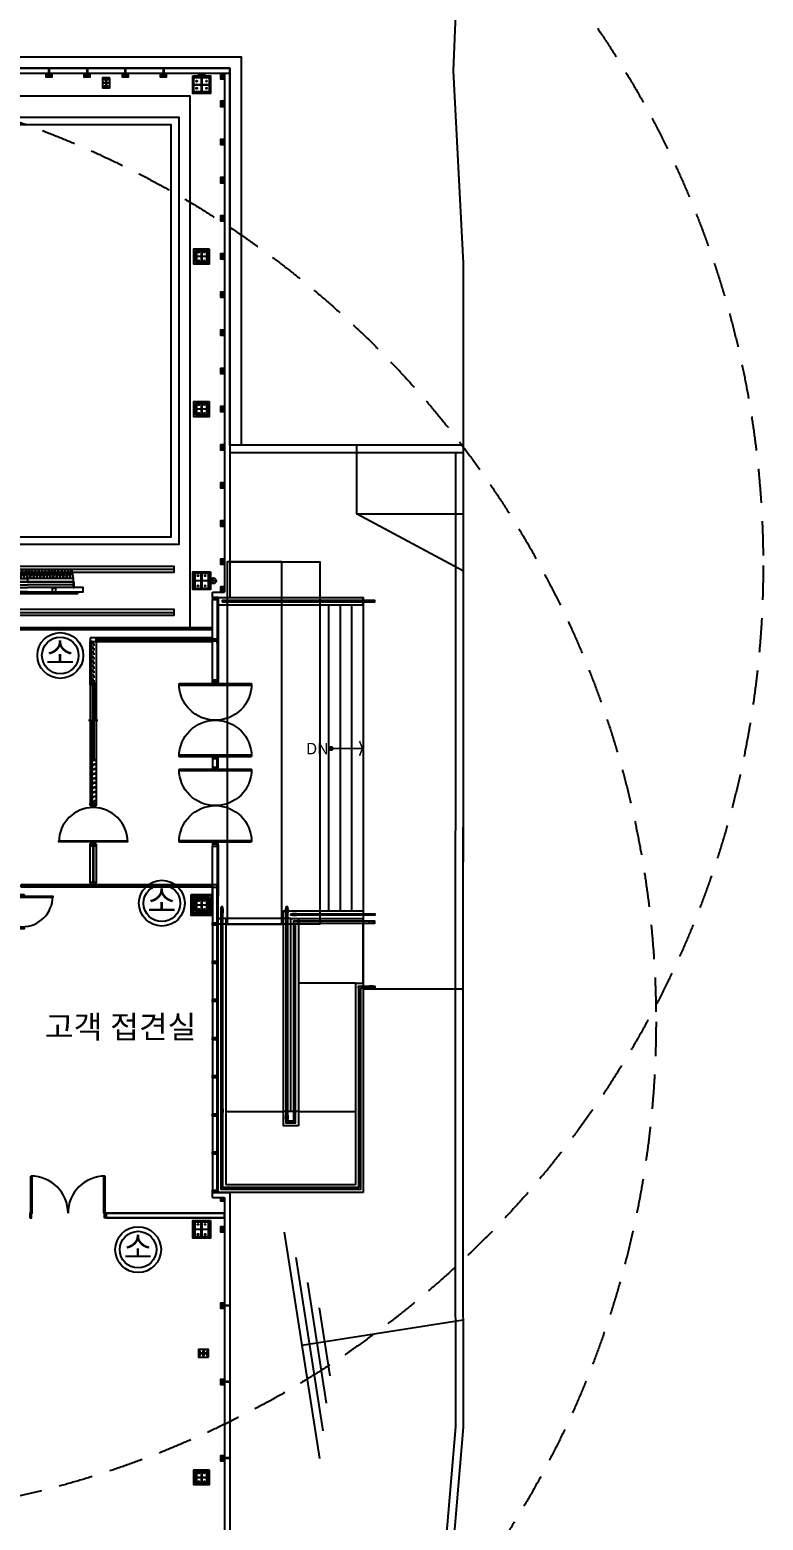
# Model space of a CAD drawing. Header units: millimetres. Extents: x 0 to 168200, y 0 to 118800.
# Drawn here: x 108000 to 127210, y 48277 to 87340 of the extents above; entities that cross this region are included whole.
import ezdxf
from ezdxf.enums import TextEntityAlignment as Align

# ---------------------------------------------------------------- set-up
doc = ezdxf.new("R2010")
doc.units = ezdxf.units.MM
doc.header["$LTSCALE"] = 200
for name, pattern in [('CEN-GAUN', [32.2, 30, -1, 0.2, -1]), ('HID', [2.3, 1.5, -0.8]), ('XR-PLAN$0$XR-plan(생기품질센터)$0$A31-지상01층평면도$0$$0$HIDDEN', [2, 1, -1])]:
    doc.linetypes.add(name, pattern=pattern)
for name, color, linetype in [('AA-WAXM-FRAM', 7, 'Continuous'), ('BACK', 8, 'Continuous'), ('CEN', 1, 'CEN-GAUN'), ('H', 2, 'Continuous'), ('메탈판넬-2', 8, 'Continuous')]:
    doc.layers.add(name, color=color, linetype=linetype)
doc.styles.add('ghs', font='')
doc.styles.add('스타일1', font='')
doc.styles.get('ghs').set_extended_font_data('Dotum')
doc.styles.get('스타일1').set_extended_font_data('Malgun Gothic')

# ---------------------------------------------------------------- blocks, each defined once
blk = doc.blocks.new('D-2000')
at = {"layer": 'BACK'}
for p, q in [((30, 210), (30, 1180)), ((1970, 210), (1970, 1180))]:
    blk.add_line(p, q, dxfattribs=at)
for points in [[(30, 210), (65, 210), (65, 1180), (30, 1180)], [(1970, 210), (1935, 210), (1935, 1180), (1970, 1180)], [(0, 85), (45, 85), (45, 85), (45, 85), (45, 180), (30, 180), (30, 210), (0, 210), (0, 85)], [(2000, 85), (1955, 85), (1955, 85), (1955, 85), (1955, 180), (1970, 180), (1970, 210), (2000, 210), (2000, 85)]]:
    blk.add_lwpolyline(points, dxfattribs=at)
for centre, start, end in [((30, 210), 0, 90), ((1970, 210), 90, 180)]:
    blk.add_arc(centre, 970, start, end, dxfattribs=at)
blk = doc.blocks.new('emc chamber door')
at = {"layer": 'BACK'}
for p, q in [((5466, 1775), (6689, 1775)), ((5494, 1698), (6689, 1698)), ((7913, 1775), (6689, 1775)), ((7884, 1698), (6689, 1698)), ((0, 1207), (5456, 1207)), ((8015, 1515), (5364, 1515)), ((5364, 1461), (5364, 1515)), ((5364, 1461), (8015, 1461)), ((5574, 1207), (7814, 1207)), ((7932, 1207), (8080, 1207)), ((8015, 1461), (8015, 1515)), ((8187, 1353), (8080, 1353)), ((8800, 1207), (8187, 1207)), ((2616, 882), (3839, 882)), ((2644, 805), (3839, 805)), ((5063, 882), (3839, 882)), ((5034, 805), (3839, 805)), ((5657, 983), (5657, 692)), ((5657, 778), (5738, 875)), ((7731, 778), (7650, 875)), ((7731, 983), (7731, 692)), ((5164, 621), (2514, 621)), ((2514, 568), (2514, 621)), ((2514, 568), (5164, 568)), ((5071, 289), (5071, 396)), ((5164, 568), (5164, 621)), ((5574, 619), (5425, 619)), ((5425, 619), (5425, 448)), ((5425, 448), (7962, 448)), ((5657, 692), (5574, 619)), ((5574, 619), (5740, 448)), ((7814, 619), (7648, 448)), ((7731, 692), (7814, 619)), ((7814, 619), (7962, 619)), ((7962, 619), (7962, 448)), ((5414, 80), (0, 80)), ((7807, 80), (5580, 80)), ((8800, 80), (7974, 80))]:
    blk.add_line(p, q, dxfattribs=at)
for points in [[(5485, 1858), (5528, 2105)], [(5571, 1858), (5529, 2105)], [(5571, 1858), (5614, 2105)], [(5657, 1858), (5615, 2105)], [(5657, 1858), (5700, 2105)], [(5743, 1858), (5701, 2105)], [(5743, 1858), (5786, 2105)], [(5829, 1858), (5787, 2105)], [(5829, 1858), (5872, 2105)], [(5915, 1858), (5873, 2105)], [(5915, 1858), (5958, 2105)], [(6001, 1858), (5959, 2105)], [(6001, 1858), (6044, 2105)], [(6087, 1858), (6045, 2105)], [(6087, 1858), (6130, 2105)], [(6173, 1858), (6131, 2105)], [(6173, 1858), (6216, 2105)], [(6259, 1858), (6217, 2105)], [(6259, 1858), (6302, 2105)], [(6345, 1858), (6303, 2105)], [(6345, 1858), (6388, 2105)], [(6431, 1858), (6389, 2105)], [(6431, 1858), (6474, 2105)], [(6517, 1858), (6475, 2105)], [(6517, 1858), (6560, 2105)], [(6603, 1858), (6561, 2105)], [(6603, 1858), (6646, 2105)], [(6689, 1858), (6647, 2105)], [(6689, 1858), (6732, 2105)], [(6775, 1858), (6733, 2105)], [(6775, 1858), (6818, 2105)], [(6861, 1858), (6819, 2105)], [(6861, 1858), (6904, 2105)], [(6947, 1858), (6905, 2105)], [(6947, 1858), (6990, 2105)], [(7033, 1858), (6991, 2105)], [(7033, 1858), (7076, 2105)], [(7119, 1858), (7077, 2105)], [(7119, 1858), (7162, 2105)], [(7205, 1858), (7163, 2105)], [(7205, 1858), (7248, 2105)], [(7291, 1858), (7249, 2105)], [(7291, 1858), (7334, 2105)], [(7377, 1858), (7335, 2105)], [(7377, 1858), (7420, 2105)], [(7463, 1858), (7421, 2105)], [(7463, 1858), (7506, 2105)], [(7549, 1858), (7507, 2105)], [(7549, 1858), (7592, 2105)], [(7635, 1858), (7593, 2105)], [(7635, 1858), (7678, 2105)], [(7721, 1858), (7679, 2105)], [(7721, 1858), (7764, 2105)], [(7807, 1858), (7765, 2105)], [(7807, 1858), (7850, 2105)], [(7893, 1858), (7851, 2105)], [(6689, 1515), (5231, 1515), (5231, 1624), (6689, 1624)], [(6689, 1515), (8147, 1515), (8147, 1624), (6689, 1624)], [(5456, 1288), (0, 1288), (0, 1127), (5456, 1127)], [(2635, 965), (2678, 1212)], [(2721, 965), (2679, 1212)], [(2721, 965), (2764, 1212)], [(2807, 965), (2765, 1212)], [(2807, 965), (2850, 1212)], [(2893, 965), (2851, 1212)], [(2893, 965), (2936, 1212)], [(2979, 965), (2937, 1212)], [(2979, 965), (3022, 1212)], [(3065, 965), (3023, 1212)], [(3065, 965), (3108, 1212)], [(3151, 965), (3109, 1212)], [(3151, 965), (3194, 1212)], [(3237, 965), (3195, 1212)], [(3237, 965), (3280, 1212)], [(3323, 965), (3281, 1212)], [(3323, 965), (3366, 1212)], [(3409, 965), (3367, 1212)], [(3409, 965), (3452, 1212)], [(3495, 965), (3453, 1212)], [(3495, 965), (3538, 1212)], [(3581, 965), (3539, 1212)], [(3581, 965), (3624, 1212)], [(3667, 965), (3625, 1212)], [(3667, 965), (3710, 1212)], [(3753, 965), (3711, 1212)], [(3753, 965), (3796, 1212)], [(3839, 965), (3797, 1212)], [(3839, 965), (3882, 1212)], [(3925, 965), (3883, 1212)], [(3925, 965), (3968, 1212)], [(4011, 965), (3969, 1212)], [(4011, 965), (4054, 1212)], [(4097, 965), (4055, 1212)], [(4097, 965), (4140, 1212)], [(4183, 965), (4141, 1212)], [(4183, 965), (4226, 1212)], [(4269, 965), (4227, 1212)], [(4269, 965), (4312, 1212)], [(4355, 965), (4313, 1212)], [(4355, 965), (4398, 1212)], [(4441, 965), (4399, 1212)], [(4441, 965), (4484, 1212)], [(4527, 965), (4485, 1212)], [(4527, 965), (4570, 1212)], [(4613, 965), (4571, 1212)], [(4613, 965), (4656, 1212)], [(4699, 965), (4657, 1212)], [(4699, 965), (4742, 1212)], [(4785, 965), (4743, 1212)], [(4785, 965), (4828, 1212)], [(4871, 965), (4829, 1212)], [(4871, 965), (4914, 1212)], [(4957, 965), (4915, 1212)], [(4957, 965), (5000, 1212)], [(5043, 965), (5001, 1212)], [(5574, 1207), (5662, 1207), (5662, 1403), (5361, 1403), (5361, 1207), (5456, 1207)], [(8080, 1288), (5574, 1288)], [(7814, 1207), (7726, 1207), (7726, 1403), (8027, 1403), (8027, 1207), (7932, 1207)], [(8187, 1127), (8800, 1127), (8800, 1288), (8187, 1288)], [(5574, 1127), (7814, 1127)], [(7932, 1127), (8080, 1127)], [(3839, 621), (2381, 621), (2381, 731), (3839, 731)], [(3839, 621), (5297, 621), (5297, 731), (3839, 731)], [(5414, 161), (0, 161), (0, 0), (5414, 0)], [(5414, 289), (5414, -96), (5580, -96), (5580, 289)], [(5964, 161), (5580, 161)], [(5580, 0), (7807, 0)], [(6764, 161), (6079, 161)], [(7550, 161), (6879, 161)], [(7807, 161), (7665, 161)], [(7974, 307), (7974, -96), (7807, -96), (7807, 289)], [(7974, 0), (8800, 0), (8800, 161), (7974, 161)]]:
    blk.add_lwpolyline(points, dxfattribs=at)
for points in [[(5466, 1775), (5494, 1775), (5494, 1624), (5466, 1624)], [(5485, 1858), (6689, 1858), (6689, 1775), (5485, 1775)], [(5953, 1468), (6034, 1468), (6034, 1613), (5953, 1613)], [(7893, 1858), (6689, 1858), (6689, 1775), (7893, 1775)], [(7425, 1468), (7345, 1468), (7345, 1613), (7425, 1613)], [(7913, 1775), (7884, 1775), (7884, 1624), (7913, 1624)], [(5574, 619), (5456, 619), (5456, 1390), (5574, 1390)], [(7814, 619), (7932, 619), (7932, 1390), (7814, 1390)], [(2616, 882), (2644, 882), (2644, 731), (2616, 731)], [(2635, 965), (3839, 965), (3839, 882), (2635, 882)], [(5043, 965), (3839, 965), (3839, 882), (5043, 882)], [(5063, 882), (5034, 882), (5034, 731), (5063, 731)], [(5893, 1087), (5574, 1087), (5574, 1001), (5893, 1002)], [(7731, 983), (5657, 983), (5657, 875), (7731, 875)], [(5893, 1068), (7501, 1068), (7501, 1021), (5893, 1021)], [(7501, 1087), (7814, 1087), (7814, 1001), (7501, 1002)], [(3103, 575), (3183, 575), (3183, 720), (3103, 720)], [(4575, 575), (4495, 575), (4495, 720), (4575, 720)], [(5964, 289), (6079, 289), (6079, 80), (5964, 80)], [(6764, 289), (6879, 289), (6879, 80), (6764, 80)], [(7550, 289), (7665, 289), (7665, 80), (7550, 80)]]:
    blk.add_lwpolyline(points, close=True, dxfattribs=at)
for points in [[(8080, 1353), (8080, 610, -0.414214), (7865, 396), (5071, 396)], [(8187, 1353), (8187, 610, -0.414214), (7865, 289), (5071, 289)]]:
    blk.add_lwpolyline(points, format="xyb", dxfattribs=at)
for centre in [(5474, 569), (5474, 486), (5560, 569), (5560, 486), (7827, 569), (7827, 486), (7914, 569), (7914, 486)]:
    blk.add_circle(centre, 19.3, dxfattribs=at)
blk = doc.blocks.new('D-900C')
at = {"layer": 'BACK'}
for points in [[(820, 800), (850, 800), (850, -800), (820, -800)], [(50, -50), (0, -50), (0, 50), (50, 50)], [(900, -50), (850, -50), (850, 50), (900, 50)]]:
    blk.add_lwpolyline(points, close=True, dxfattribs=at)
blk.add_arc((850, 0), 800, 90, 270, dxfattribs=at)
blk = doc.blocks.new('SQ-PIPE-100X100X4.5T')
at = {"layer": 'BACK'}
for p, q in [((-89, 8), (46, 8)), ((-89, -8), (46, -8))]:
    blk.add_line(p, q, dxfattribs=at)
blk.add_circle((-69, 0), 7.5, dxfattribs=at)
blk.add_arc((-102, 0), 15.1, 330.1372, 29.8628, dxfattribs=at)
blk = doc.blocks.new('SQ-PIPE-100X100X4.5TS')
at = {"layer": 'BACK'}
for p, q in [((-71, 4), (71, 96)), ((71, 4), (-71, 96))]:
    blk.add_line(p, q, dxfattribs=at)
for points in [[(75, 0), (75, 100), (-75, 100), (-75, 0)], [(71, 4), (71, 96), (-71, 96), (-71, 4)]]:
    blk.add_lwpolyline(points, close=True, dxfattribs=at)
blk = doc.blocks.new('SQ-PIPE-100X100X4.5TP')
at = {"layer": 'BACK'}
for p, q in [((-96, 96), (-4, 4)), ((-4, 96), (-96, 4))]:
    blk.add_line(p, q, dxfattribs=at)
for points in [[(0, 100), (0, 0), (-100, 0), (-100, 100)], [(-4, 96), (-4, 4), (-96, 4), (-96, 96)]]:
    blk.add_lwpolyline(points, close=True, dxfattribs=at)
blk = doc.blocks.new('X-PIPE-1PL')
blk.add_blockref('SQ-PIPE-100X100X4.5TP', (71600, -29265))
at = {"layer": 'AA-WAXM-FRAM', "xscale": -1.000000000000004, "rotation": 90}
for p in [(67000, 346), (68000, 346), (69000, 346), (70000, 346)]:
    blk.add_blockref('SQ-PIPE-100X100X4.5T', p, dxfattribs=at)
at = {"layer": 'AA-WAXM-FRAM', "xscale": -1}
for p in [(71646, -32000), (71646, -34000), (71646, -34000), (71646, -36000)]:
    blk.add_blockref('SQ-PIPE-100X100X4.5T', p, dxfattribs=at)
at = {"layer": '메탈판넬-2'}
for p, xscale, rotation in [((67000, 300), -1, 180), ((68000, 300), -1, 180), ((69000, 300), -1, 180), ((70000, 300), -1, 180), ((71000, 300), -1, 180), ((71600, 225), -1.000000000000001, 90), ((71600, -500), -1.000000000000002, 90), ((71600, -1500), -1.000000000000002, 90), ((71600, -2500), -1.000000000000002, 90), ((71600, -3500), -1.000000000000002, 90), ((71600, -4500), -1.000000000000002, 90), ((71600, -5500), -1.000000000000002, 90), ((71600, -6500), -1.000000000000002, 90), ((71600, -7500), -1.000000000000002, 90), ((71600, -8500), -1.000000000000002, 90), ((71600, -9500), -1.000000000000002, 90), ((71600, -10500), -1.000000000000002, 90), ((71600, -11500), -1.000000000000002, 90), ((71600, -12500), -1.000000000000002, 90), ((71600, -13225), -1.000000000000001, 90), ((71600, -30000), -1.000000000000002, 90), ((71600, -32000), -1.000000000000002, 90), ((71600, -34000), -1.000000000000002, 90), ((71600, -36000), -1.000000000000002, 90)]:
    blk.add_blockref('SQ-PIPE-100X100X4.5TS', p, dxfattribs=dict(at, xscale=xscale, rotation=rotation))
blk = doc.blocks.new('1층 창문-1')
at = {"layer": 'BACK'}
for p, q in [((112785, 64930), (112785, 64870)), ((112935, 64930), (112785, 64930)), ((112785, 64870), (112911, 64870)), ((112911, 64870), (112911, 64930)), ((112911, 64900), (112935, 64900)), ((112935, 64900), (112935, 64930)), ((112911, 63900), (112935, 63900)), ((112911, 62900), (112935, 62900)), ((112911, 61900), (112935, 61900)), ((112911, 60900), (112935, 60900)), ((112911, 59900), (112935, 59900)), ((112911, 58900), (112935, 58900)), ((112911, 57900), (112935, 57900)), ((112785, 56930), (112911, 56930)), ((112785, 56870), (112785, 56930)), ((112935, 56870), (112785, 56870)), ((112911, 56930), (112911, 56870)), ((112911, 56900), (112935, 56900)), ((112935, 56900), (112935, 56870))]:
    blk.add_line(p, q, dxfattribs=at)
at = {"layer": 'BACK', "linetype": 'Continuous'}
blk.add_line((112785, 64870), (112785, 56930), dxfattribs=at)
at = {"layer": 'BACK', "linetype": 'Continuous', "ltscale": 2}
for p, q in [((112911, 56900), (112911, 64900)), ((112935, 56900), (112935, 64900))]:
    blk.add_line(p, q, dxfattribs=at)
at = {"layer": 'BACK'}
for points in [[(112785, 63870), (112785, 63930), (112911, 63930), (112911, 63870)], [(112785, 62870), (112785, 62930), (112911, 62930), (112911, 62870)], [(112785, 61870), (112785, 61930), (112911, 61930), (112911, 61870)], [(112785, 60870), (112785, 60930), (112911, 60930), (112911, 60870)], [(112785, 59870), (112785, 59930), (112911, 59930), (112911, 59870)], [(112785, 58870), (112785, 58930), (112911, 58930), (112911, 58870)], [(112785, 57870), (112785, 57930), (112911, 57930), (112911, 57870)]]:
    blk.add_lwpolyline(points, close=True, dxfattribs=at)
blk = doc.blocks.new('D-2000C_AD')
at = {"layer": 'BACK'}
for points in [[(50, 950), (80, 950), (80, -950), (50, -950)], [(1920, 950), (1950, 950), (1950, -950), (1920, -950)], [(50, -75), (0, -75), (0, 75), (50, 75)], [(2000, -75), (1950, -75), (1950, 75), (2000, 75)]]:
    blk.add_lwpolyline(points, close=True, dxfattribs=at)
for centre, start, end in [((50, 0), 270, 90), ((1950, 0), 90, 270)]:
    blk.add_arc(centre, 950, start, end, dxfattribs=at)
blk = doc.blocks.new('HIDDENBAR-CEN')
at = {"layer": 'BACK'}
blk.add_line((0, 126), (0, 150), dxfattribs=at)
blk.add_lwpolyline([(30, 0), (-30, 0), (-30, 126), (30, 126)], close=True, dxfattribs=at)
blk = doc.blocks.new('HIDDENBAR-EDG')
at = {"layer": 'BACK'}
for p, q in [((0, 126), (60, 126)), ((0, 0), (0, 126)), ((60, 0), (0, 0)), ((30, 126), (30, 150)), ((30, 150), (60, 150)), ((60, 150), (60, 0))]:
    blk.add_line(p, q, dxfattribs=at)
blk = doc.blocks.new('x-stu-1Fcol')
at = {"layer": 'BACK'}
for p, q in [((68610, 50), (68390, 50)), ((71050, -33360), (71050, -33140)), ((70853, -36500), (71153, -36500))]:
    blk.add_line(p, q, dxfattribs=at)
for points in [[(68600, 180), (68400, 180), (68400, -80), (68600, -80)], [(70770, 230), (71230, 230), (71230, -230), (70770, -230)], [(70800, 200), (71200, 200), (71200, -200), (70800, -200)], [(70800, 10), (70994, 10), (70994, -9), (70800, -9)], [(71007, 10), (71200, 10), (71200, -9), (71007, -9)], [(71200, -4300), (71200, -4700), (70800, -4700), (70800, -4300)], [(71150, -4350), (71150, -4650), (70850, -4650), (70850, -4350)], [(71006, -4350), (71006, -4495), (70994, -4495), (70994, -4350)], [(71006, -4505), (71006, -4650), (70994, -4650), (70994, -4505)], [(71200, -8300), (71200, -8700), (70800, -8700), (70800, -8300)], [(71150, -8350), (71150, -8650), (70850, -8650), (70850, -8350)], [(71006, -8350), (71006, -8495), (70994, -8495), (70994, -8350)], [(71006, -8505), (71006, -8650), (70994, -8650), (70994, -8505)], [(71230, -12770), (71230, -13230), (70770, -13230), (70770, -12770)], [(71200, -12800), (71200, -13200), (70800, -13200), (70800, -12800)], [(71010, -12800), (71010, -12993), (70991, -12993), (70991, -12800)], [(71010, -13006), (71010, -13200), (70991, -13200), (70991, -13006)], [(71200, -21300), (71200, -21700), (70800, -21700), (70800, -21300)], [(71150, -21350), (71150, -21650), (70850, -21650), (70850, -21350)], [(71006, -21350), (71006, -21495), (70994, -21495), (70994, -21350)], [(71006, -21505), (71006, -21650), (70994, -21650), (70994, -21505)], [(71230, -29770), (71230, -30230), (70770, -30230), (70770, -29770)], [(71200, -29800), (71200, -30200), (70800, -30200), (70800, -29800)], [(71010, -29800), (71010, -29993), (70991, -29993), (70991, -29800)], [(71010, -30006), (71010, -30200), (70991, -30200), (70991, -30006)], [(71180, -33350), (71180, -33150), (70920, -33150), (70920, -33350)], [(71200, -36300), (71200, -36700), (70800, -36700), (70800, -36300)], [(71150, -36350), (71150, -36650), (70850, -36650), (70850, -36350)], [(71006, -36350), (71006, -36495), (70994, -36495), (70994, -36350)], [(71006, -36505), (71006, -36650), (70994, -36650), (70994, -36505)]]:
    blk.add_lwpolyline(points, close=True, dxfattribs=at)
for points in [[(68550, -50), (68550, -41), (68516, -41, -0.414214), (68503, -28), (68503, 128, -0.414214), (68516, 141), (68550, 141), (68550, 150), (68450, 150), (68450, 141), (68484, 141, -0.414214), (68497, 128), (68497, -28, -0.414214), (68484, -41), (68450, -41), (68450, -50)], [(70800, -200), (70800, -179), (70972, -179, 0.414214), (70994, -157), (70994, 157, 0.414214), (70972, 179), (70800, 179), (70800, 200), (71200, 200), (71200, 179), (71029, 179, 0.414214), (71007, 157), (71007, -157, 0.414214), (71029, -179), (71200, -179), (71200, -200)], [(70850, -4350), (70865, -4350), (70865, -4477, 0.414214), (70883, -4495), (71117, -4495, 0.414214), (71135, -4477), (71135, -4350), (71150, -4350), (71150, -4650), (71135, -4650), (71135, -4523, 0.414214), (71117, -4505), (70883, -4505, 0.414214), (70865, -4523), (70865, -4650), (70850, -4650)], [(70850, -8350), (70865, -8350), (70865, -8477, 0.414214), (70883, -8495), (71117, -8495, 0.414214), (71135, -8477), (71135, -8350), (71150, -8350), (71150, -8650), (71135, -8650), (71135, -8523, 0.414214), (71117, -8505), (70883, -8505, 0.414214), (70865, -8523), (70865, -8650), (70850, -8650)], [(70800, -12800), (70821, -12800), (70821, -12971, 0.414214), (70843, -12993), (71157, -12993, 0.414214), (71179, -12971), (71179, -12800), (71200, -12800), (71200, -13200), (71179, -13200), (71179, -13028, 0.414214), (71157, -13006), (70843, -13006, 0.414214), (70821, -13028), (70821, -13200), (70800, -13200)], [(70850, -21350), (70865, -21350), (70865, -21477, 0.414214), (70883, -21495), (71117, -21495, 0.414214), (71135, -21477), (71135, -21350), (71150, -21350), (71150, -21650), (71135, -21650), (71135, -21523, 0.414214), (71117, -21505), (70883, -21505, 0.414214), (70865, -21523), (70865, -21650), (70850, -21650)], [(70800, -29800), (70821, -29800), (70821, -29971, 0.414214), (70843, -29993), (71157, -29993, 0.414214), (71179, -29971), (71179, -29800), (71200, -29800), (71200, -30200), (71179, -30200), (71179, -30028, 0.414214), (71157, -30006), (70843, -30006, 0.414214), (70821, -30028), (70821, -30200), (70800, -30200)], [(70950, -33300), (70959, -33300), (70959, -33266, -0.414214), (70972, -33253), (71128, -33253, -0.414214), (71141, -33266), (71141, -33300), (71150, -33300), (71150, -33200), (71141, -33200), (71141, -33234, -0.414214), (71128, -33247), (70972, -33247, -0.414214), (70959, -33234), (70959, -33200), (70950, -33200)], [(70850, -36350), (70865, -36350), (70865, -36477, 0.414214), (70883, -36495), (71117, -36495, 0.414214), (71135, -36477), (71135, -36350), (71150, -36350), (71150, -36650), (71135, -36650), (71135, -36523, 0.414214), (71117, -36505), (70883, -36505, 0.414214), (70865, -36523), (70865, -36650), (70850, -36650)]]:
    blk.add_lwpolyline(points, format="xyb", close=True, dxfattribs=at)
for centre, radius in [((68450, 50), 12), ((68550, 50), 12), ((70870, 94), 13.5), ((71130, 94), 13.5), ((70870, -94), 13.5), ((71130, -94), 13.5), ((70930, -4390), 11), ((70930, -4610), 11), ((71071, -4390), 11), ((71071, -4610), 11), ((70930, -8390), 11), ((71071, -8390), 11), ((70930, -8610), 11), ((71071, -8610), 11), ((70906, -12870), 13.5), ((71094, -12870), 13.5), ((70906, -13130), 13.5), ((71094, -13130), 13.5), ((70930, -21390), 11), ((71071, -21390), 11), ((70930, -21610), 11), ((71071, -21610), 11), ((70906, -29870), 13.5), ((71094, -29870), 13.5), ((70906, -30130), 13.5), ((71094, -30130), 13.5), ((71050, -33200), 12), ((71050, -33300), 12), ((70930, -36390), 11), ((70930, -36610), 11), ((71071, -36390), 11), ((71071, -36610), 11)]:
    blk.add_circle(centre, radius, dxfattribs=at)
at = {"layer": 'BACK', "style": '스타일1'}
blk.add_text('WC1', height=35, rotation=90, dxfattribs=at).set_placement((68440, 76))
blk.add_text('WC1', height=35, dxfattribs=at).set_placement((71076, -33190))
blk = doc.blocks.new('XR-PLAN$0$D-1000C')
at = {"layer": 'BACK'}
for points in [[(920, 900), (950, 900), (950, -900), (920, -900)], [(50, -50), (0, -50), (0, 50), (50, 50)], [(1000, -50), (950, -50), (950, 50), (1000, 50)]]:
    blk.add_lwpolyline(points, close=True, dxfattribs=at)
blk.add_arc((950, 0), 900, 90, 270, dxfattribs=at)
blk = doc.blocks.new('%%P150RD')
at = {"layer": 'BACK'}
for p, q in [((-87.5, 0), (87.5, 0)), ((0, 87.5), (0, -87.5))]:
    blk.add_line(p, q, dxfattribs=at)
blk.add_circle((0, 0), 75, dxfattribs=at)

msp = doc.modelspace()

# ---------------------------------------------------------------- linework, layer by layer
at = {"layer": 'BACK'}
for p, q in [((73500, 86335), (113235, 86335)), ((113235, 86335), (113235, 72465)), ((73500, 86200), (113235, 86200)), ((113100, 86200), (113100, 72600)), ((116554.3, 76450), (116558.6, 74650)), ((116558.6, 74650), (119360.2, 74650)), ((119360.7, 73150), (116558.6, 74650)), ((112785, 72600), (113100, 72600)), ((112785, 72465), (112785, 72600)), ((112785, 72600), (113100, 72600)), ((112785, 72465), (112785, 72600)), ((112785, 72465), (113235, 72465)), ((112785, 70305), (112785, 72405)), ((112911, 72435), (112911, 70275)), ((112935, 72435), (112935, 70275)), ((116735, 72265), (116735, 72465)), ((115835, 64250), (115835, 72265)), ((116135, 64250), (116135, 72265)), ((116435, 64250), (116435, 72265)), ((109585, 70235), (109585, 71305)), ((109610, 70235), (109610, 71305)), ((109620, 70235), (109620, 71305)), ((109735, 71405), (112785, 71405)), ((112785, 71405), (109735, 71405)), ((111230, 71360), (109735, 71360)), ((111230, 71350), (109735, 71350)), ((109735, 71305), (112785, 71305)), ((112785, 71305), (109735, 71305)), ((109735, 71305), (109735, 67065)), ((112785, 71360), (111290, 71360)), ((112785, 71350), (111290, 71350)), ((112785, 71405), (112785, 71305)), ((112785, 71320), (112785, 71290)), ((112911, 71260), (112911, 71350)), ((112935, 71260), (112935, 71350)), ((109610, 70235), (109585, 70235)), ((109585, 70175), (109585, 70235)), ((109585, 70175), (109645, 70175)), ((109585, 70175), (109585, 68295)), ((109595, 69235), (109595, 70175)), ((109610, 70220), (109610, 70235)), ((109620, 70220), (109610, 70220)), ((109645, 70235), (109620, 70235)), ((109620, 70220), (109620, 70235)), ((109645, 70175), (109645, 70235)), ((109651, 70235), (109651, 69235)), ((109651, 70235), (109683, 70235)), ((109683, 70235), (109683, 69235)), ((109785, 69235), (109535, 69235)), ((109595, 69235), (109595, 68295)), ((109683, 69235), (109651, 69235)), ((115895, 68508.1), (116735, 68506)), ((109585, 68295), (109645, 68295)), ((109585, 68295), (109585, 68235)), ((109610, 68235), (109585, 68235)), ((109585, 68235), (109585, 67065)), ((109620, 68250), (109610, 68250)), ((109610, 68250), (109610, 68235)), ((109610, 68235), (109610, 67065)), ((109620, 68250), (109620, 68235)), ((109645, 68235), (109620, 68235)), ((109620, 68235), (109620, 67065)), ((109645, 68295), (109645, 68235)), ((112785, 68245), (112785, 68005)), ((112911, 68005), (112911, 68245)), ((112935, 68005), (112935, 68245)), ((109585, 64990), (109585, 65945)), ((109654.2, 65960), (109654.2, 64990)), ((109664.2, 65960), (109664.2, 64990)), ((109735, 65945), (109735, 64990)), ((112785, 64660), (112785, 65945)), ((112911, 65975), (112911, 64630)), ((112935, 65975), (112935, 64630)), ((113060, 64350), (113010, 64350)), ((114635, 64250), (114635, 58615)), ((114635, 64250), (116735, 64250)), ((112935, 64050), (113010, 64050)), ((112935, 64050), (113010, 64050)), ((113135, 64050), (113135, 57070)), ((114835, 64050), (116735, 64050)), ((114835, 58990), (114835, 64050)), ((115035, 64050), (115035, 58615)), ((116735, 63975), (116735, 64050)), ((116735, 63975), (116735, 64050)), ((116735, 62350), (116735, 63925)), ((116535, 62350), (116735, 62350)), ((116535, 62350), (116535, 57070)), ((116735, 62350), (116735, 62275)), ((116735, 62225), (116735, 56870)), ((116735, 62200), (119352.9, 62200)), ((114835, 58990), (114635, 58990)), ((115035, 58990), (114835, 58990)), ((115035, 58615), (114635, 58615)), ((116535, 57070), (113135, 57070)), ((112785, 56870), (113235, 56870)), ((112785, 56735), (112785, 56870)), ((112785, 56735), (113100, 56735)), ((116735, 56870), (112935, 56870)), ((113100, 56735), (113100, 42600)), ((113235, 56870), (113235, 42465)), ((114658.5, 55824.4), (115588.6, 49897)), ((114964.6, 55163.9), (115677.7, 50619.5)), ((115270.7, 54503.4), (115766.7, 51342)), ((115270.7, 54503.4), (115766.7, 51342)), ((115123.5, 52860.7), (119353.8, 53524.5)), ((115576.8, 53842.8), (115855.8, 52064.6))]:
    msp.add_line(p, q, dxfattribs=at)
for points in [[(77372.4, 38712.8), (85278.5, 38804.1), (94144.1, 38813.2), (101437.4, 38885.9), (107930.6, 38919.4), (108901.5, 39066.2), (115558, 41633.5, 0.271364), (119006.8, 46590.9), (119359.1, 50715.1), (119348.2, 56451), (119360.7, 74613.2), (119356.5, 81219.8), (119094.7, 86262.3), (119282, 90724.8), (119264.9, 95294.9), (119239.9, 103951.8), (119163.7, 112576), (118509.8, 114600)], [(115558, 41633.5, 0.271364), (119006.8, 46590.9), (119359.1, 50715.1), (119348.2, 56451), (119363.7, 76450), (113235, 76450)], [(113235, 56870), (113235, 40951.9), (115479.9, 41817.7, 0.2710986), (118807.4, 46607.2), (119159.1, 50723.4), (119148.2, 56450.9), (119163.5, 76250), (113235, 76250), (113235, 72465), (116735, 72465), (116735, 57370)], [(115474.1, 41815, 0.271398), (118807.4, 46607.2), (119159.1, 50723.4), (119148.2, 56450.9), (119163.5, 76250)]]:
    msp.add_lwpolyline(points, format="xyb", dxfattribs=at)
for points in [[(60930, 86635), (113535, 86635), (113535, 76450), (113235, 76450), (113235, 86335), (60930, 86335), (60930, 86635)], [(91200, 71675), (112200, 71675), (112200, 85600), (76200, 85600), (76200, 72600)], [(119363.5, 76250), (113235, 76250)], [(112935, 72465), (116735, 72465), (116735, 64250)], [(112935, 72265), (116735, 72265)], [(91200, 71675), (112785, 71675)], [(91200, 71625), (112785, 71625)], [(109651, 68235), (109651, 69235)], [(109683, 68235), (109683, 69235)], [(109651, 68235), (109683, 68235)], [(107775, 64880), (107775, 64930), (112785, 64930), (112785, 64880), (107775, 64880)], [(116660, 62225), (116660, 56945), (113010, 56945), (113010, 64350)], [(116610, 62275), (116610, 56995), (113060, 56995), (113060, 64350)], [(114710, 64350), (114710, 58690), (114960, 58690), (114960, 63925), (117035, 63925), (117035, 63975), (114910, 63975), (114910, 58740), (114760, 58740), (114760, 64350)], [(114760, 64350), (114710, 64350)], [(114760, 64350), (114710, 64350)], [(113135, 64050), (113060, 64050)], [(113135, 64050), (113060, 64050)], [(114635, 64050), (113135, 64050)], [(114710, 64050), (114635, 64050)], [(114710, 64050), (114635, 64050)], [(114835, 64050), (114760, 64050)], [(116535, 62350), (115035, 62350)], [(116610, 62225), (116610, 62225), (116610, 62275), (117035, 62275), (117035, 62225), (116660, 62225)], [(113135, 58990), (114635, 58990)], [(115035, 58990), (116535, 58990)], [(113100, 56325), (113100, 56200), (110000, 56200), (110000, 56325), (113100, 56325)], [(113100, 56262.5), (113096, 56262.5), (113096, 56321), (110004, 56321), (110004, 56204), (113096, 56204), (113096, 56262.5), (113100, 56262.5)]]:
    msp.add_lwpolyline(points, dxfattribs=at)
for points in [[(91700, 76458.3), (91700, 85050.3), (111900, 85050.3), (111900, 73850.3), (91700, 73850.3), (91700, 75258.3), (91900, 75258.3), (91900, 74050.3), (111700, 74050.3), (111700, 84850.3), (91900, 84850.3), (91900, 76458.3)], [(114600, 73400), (113167.5, 73400), (113167.5, 63900), (114600, 63900)], [(113035, 72347), (117035, 72347), (117035, 72383), (113035, 72383)], [(113085, 72347), (113085, 72383), (113185, 72383), (113185, 72347)], [(116985, 72347), (116985, 72383), (116885, 72383), (116885, 72347)], [(109585, 71405), (109585, 71305), (109610, 71305), (109610, 71320), (109620, 71320), (109620, 71305), (109735, 71305), (109735, 71405)], [(109585, 67005), (109585, 67065), (109610, 67065), (109610, 67050), (109620, 67050), (109620, 67065), (109735, 67065), (109735, 67005)], [(109735, 66005), (109735, 65945), (109664.2, 65945), (109664.2, 65960), (109654.2, 65960), (109654.2, 65945), (109585, 65945), (109585, 66005)], [(109735, 64930), (109735, 64990), (109664.2, 64990), (109664.2, 64975), (109654.2, 64975), (109654.2, 64990), (109585, 64990), (109585, 64930)], [(112225, 64675), (112775, 64675), (112775, 64125), (112225, 64125)], [(112237.5, 64662.5), (112762.5, 64662.5), (112762.5, 64137.5), (112237.5, 64137.5)], [(112250, 64650), (112750, 64650), (112750, 64150), (112250, 64150)], [(113060, 64200), (113010, 64200), (113010, 64300), (113060, 64300)], [(114760, 64200), (114710, 64200), (114710, 64300), (114760, 64300)], [(114835, 64168), (117035, 64168), (117035, 64132), (114835, 64132)], [(114885, 64168), (114885, 64132), (114985, 64132), (114985, 64168)], [(116985, 64168), (116985, 64132), (116885, 64132), (116885, 64168)], [(116985, 63925), (116985, 63975), (116885, 63975), (116885, 63925)], [(116985, 62225), (116985, 62275), (116885, 62275), (116885, 62225)], [(113060, 58962.9), (113010, 58962.9), (113010, 59062.9), (113060, 59062.9)], [(116610, 58962.9), (116660, 58962.9), (116660, 59062.9), (116610, 59062.9)], [(114760, 58787.9), (114710, 58787.9), (114710, 58887.9), (114760, 58887.9)], [(114910, 58787.9), (114960, 58787.9), (114960, 58887.9), (114910, 58887.9)]]:
    msp.add_lwpolyline(points, close=True, dxfattribs=at)
at = {"layer": 'BACK', "ltscale": 2}
msp.add_lwpolyline([(113235, 73400), (115600, 73400), (115600, 63900), (112915, 63900)], dxfattribs=at)
at = {"layer": 'BACK', "linetype": 'XR-PLAN$0$XR-plan(생기품질센터)$0$A31-지상01층평면도$0$$0$HIDDEN', "ltscale": 0.3}
for points in [[(109683, 70235), (109683, 71295), (109651, 71295), (109651, 70235)], [(109683, 68235), (109683, 67075), (109651, 67075), (109651, 68235)]]:
    msp.add_lwpolyline(points, dxfattribs=at)
at = {"layer": 'BACK', "linetype": 'Continuous'}
msp.add_lwpolyline([(111230, 71305), (111290, 71305), (111290, 71405), (111230, 71405)], close=True, dxfattribs=at)
at = {"layer": 'BACK', "const_width": 66.7}
msp.add_lwpolyline([(115895, 68537.3, 1), (115895, 68470.6, 1)], format="xyb", close=True, dxfattribs=at)
at = {"layer": 'BACK', "ltscale": 253}
msp.add_lwpolyline([(107775, 64890), (107776.6, 64890), (107776.6, 64881.6), (112783.4, 64881.6), (112783.4, 64928.4), (107776.6, 64928.4), (107776.6, 64920), (107775, 64920)], dxfattribs=at)
at = {"layer": 'BACK'}
for points in [[(116655, 68706), (116617.9, 68691.1), (116735, 68506), (116691.9, 68506)], [(116735, 68506), (116691.9, 68506), (116655, 68306), (116617.9, 68320.9)]]:
    msp.add_solid(points, dxfattribs=at)
at = {"layer": 'CEN', "linetype": 'HID', "ltscale": 3}
for centre in [(102210, 73300), (99402.9, 61340)]:
    msp.add_circle(centre, 25000, dxfattribs=at)
at = {"layer": 'H', "color": 1}
for centre in [(108798.4, 70941.9), (111458.8, 64448.9), (110836.6, 55368.4)]:
    msp.add_circle(centre, 600, dxfattribs=at)
at = {"layer": 'H'}
for centre in [(108798.4, 70941.9), (111458.8, 64448.9), (110836.6, 55368.4)]:
    msp.add_circle(centre, 480, dxfattribs=at)

# ---------------------------------------------------------------- block references
at = {"layer": 'BACK'}
for name, p in [('1층 창문-1', (0, 0)), ('X-PIPE-1PL', (41500, 85900)), ('x-stu-1Fcol', (41500, 85900)), ('D-2000', (108000, 56115))]:
    msp.add_blockref(name, p, dxfattribs=at)
at = {"layer": 'BACK', "xscale": -1}
msp.add_blockref('emc chamber door', (111775, 71992.2), dxfattribs=at)
at = {"layer": 'BACK'}
for name, p, rotation in [('%%P150RD', (112805, 72900), 180), ('XR-PLAN$0$D-1000C', (109660, 67005), 270), ('D-900C', (107800, 63780), 90)]:
    msp.add_blockref(name, p, dxfattribs=dict(at, rotation=rotation))
at = {"layer": 'BACK', "linetype": 'Continuous', "xscale": -1, "rotation": 270}
for p in [(112785, 72405), (112785, 65945)]:
    msp.add_blockref('HIDDENBAR-EDG', p, dxfattribs=at)
at = {"layer": 'BACK', "linetype": 'Continuous', "rotation": 270}
for name, p in [('HIDDENBAR-CEN', (112785, 71350)), ('HIDDENBAR-EDG', (112785, 70305))]:
    msp.add_blockref(name, p, dxfattribs=at)
at = {"layer": 'BACK', "xscale": -1, "rotation": 270}
for p in [(112860, 68245), (112860, 66005)]:
    msp.add_blockref('D-2000C_AD', p, dxfattribs=at)

# ---------------------------------------------------------------- texts
at = {"layer": 'BACK', "style": '스타일1'}
msp.add_text('DN', height=300, dxfattribs=at).set_placement((115532.6, 68350.5), align=Align.CENTER)
msp.add_text('고객 접견실', height=600, dxfattribs=at).set_placement((110379.3, 61206.4), align=Align.MIDDLE_CENTER)
at = {"layer": 'H', "color": 1, "style": 'ghs'}
for p in [(108419.1, 70708), (111079.6, 64215.1), (110457.3, 55134.6)]:
    msp.add_text('소', height=600, dxfattribs=at).set_placement(p)

doc.saveas('drawing.dxf')
